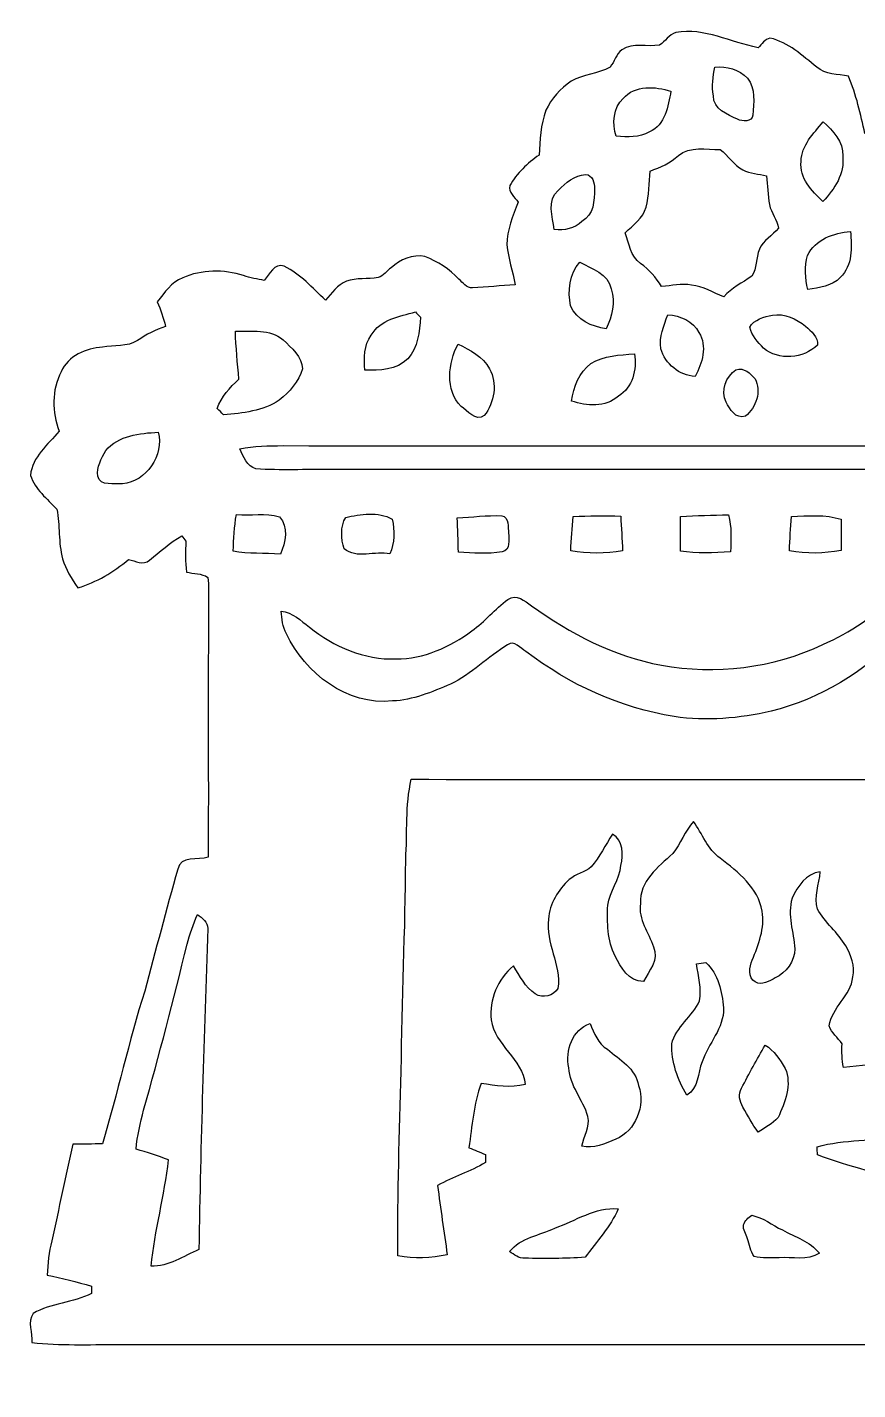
# Model space of a CAD drawing. Header units: centimetres. Extents: x -11.7 to 15.1, y -13.2 to 13.1.
# Drawn here: x -11.69 to 4.38, y -13.24 to 13.13 of the extents above; entities that cross this region are included whole.
import ezdxf

# ---------------------------------------------------------------- set-up
doc = ezdxf.new("R2010")
doc.units = ezdxf.units.CM
doc.header["$MEASUREMENT"] = 0
doc.layers.add('Camada 1', color=7, linetype='Continuous')

msp = doc.modelspace()

# ---------------------------------------------------------------- linework, layer by layer
at = {"layer": 'Camada 1'}
for points, knots in [([(0.86042, 13.02103), (1.41746, 13.1251), (1.92052, 12.82947), (2.45145, 12.72998), (2.45145, 12.72998), (2.52236, 12.7949), (2.58198, 12.89614), (2.68146, 12.91484), (2.68146, 12.91484), (3.04024, 12.83511), (3.30906, 12.57229), (3.5881, 12.35251), (3.5881, 12.35251), (3.75638, 12.20717), (3.99591, 12.21987), (4.20158, 12.17718), (4.20158, 12.17718), (4.35328, 11.82158), (4.43406, 11.4434), (4.51697, 11.0677), (4.51697, 11.0677), (4.68771, 11.02783), (4.92372, 11.07581), (5.03096, 10.90648), (5.03096, 10.90648), (5.1749, 10.35861), (5.16361, 9.78147), (5.07294, 9.22514), (5.07294, 9.22514), (5.17595, 9.20221), (5.28038, 9.17963), (5.38409, 9.15635), (5.38409, 9.15635), (5.39503, 8.8138), (5.25604, 8.49595), (5.15267, 8.17739), (5.15267, 8.17739), (5.16431, 8.16116), (5.18689, 8.12835), (5.19853, 8.11177), (5.19853, 8.11177), (5.41443, 8.07932), (5.62398, 7.97666), (5.84412, 7.97807), (5.84412, 7.97807), (6.12352, 8.14423), (6.37152, 8.38517), (6.70419, 8.44303), (6.70419, 8.44303), (6.84777, 8.46173), (7.08484, 8.56721), (7.1822, 8.40422), (7.1822, 8.40422), (7.24641, 8.25182), (7.28274, 8.08884), (7.33742, 7.93291), (7.33742, 7.93291), (7.65845, 7.96784), (7.95443, 8.134), (8.28604, 8.09131), (8.28604, 8.09131), (8.70197, 8.0398), (8.99654, 7.70361), (9.26853, 7.41468), (9.26853, 7.41468), (9.38671, 7.29156), (9.54863, 7.4489), (9.67563, 7.47289), (9.67563, 7.47289), (9.95645, 7.63482), (10.27959, 7.31802), (10.54241, 7.54027), (10.54241, 7.54027), (10.90365, 7.76429), (11.34639, 7.91915), (11.77149, 7.80133), (11.77149, 7.80133), (12.18741, 7.64575), (12.44459, 7.26581), (12.63615, 6.88552), (12.63615, 6.88552), (12.98081, 6.98535), (13.36922, 7.12964), (13.71494, 6.96207), (13.71494, 6.96207), (13.81231, 6.90845), (13.94883, 6.86505), (13.98129, 6.74652), (13.98129, 6.74652), (13.976, 6.60188), (13.92449, 6.46289), (13.90862, 6.31931), (13.90862, 6.31931), (14.27056, 6.25122), (14.68085, 6.13516), (14.86253, 5.77956), (14.86253, 5.77956), (15.09853, 5.29025), (14.89428, 4.73498), (14.90733, 4.22169), (14.90733, 4.22169), (14.92003, 3.91548), (15.04597, 3.56588), (14.85547, 3.29247), (14.85547, 3.29247), (14.69143, 2.97744), (14.28009, 2.9404), (14.11358, 2.62784), (14.11358, 2.62784), (13.94354, 2.32481), (13.72094, 2.04258), (13.39673, 1.89512), (13.39673, 1.89512), (13.2595, 1.80234), (13.11698, 1.94522), (13.01785, 2.02812), (13.01785, 2.02812), (12.7956, 2.23555), (12.80583, 2.57457), (12.63544, 2.8127), (12.63544, 2.8127), (12.46117, 2.92559), (12.21987, 2.7365), (12.04948, 2.85609), (12.04948, 2.85609), (11.93623, 3.05717), (11.92389, 3.30059), (11.80712, 3.50097), (11.80712, 3.50097), (11.69776, 3.62091), (11.52983, 3.65936), (11.37814, 3.69676), (11.37814, 3.69676), (11.3217, 3.31858), (11.29171, 2.93793), (11.25643, 2.55764), (11.25643, 2.55764), (11.09803, 2.53541), (10.93964, 2.5146), (10.7823, 2.49237), (10.7823, 2.49237), (10.69128, 0.79834), (10.75655, -0.89817), (10.69234, -2.59292), (10.69234, -2.59292), (10.68352, -3.23956), (10.69552, -3.88691), (10.67505, -4.5339), (10.67505, -4.5339), (10.66906, -4.68207), (10.69234, -4.82917), (10.71315, -4.97593), (10.71315, -4.97593), (10.89766, -4.98792), (11.08075, -5.01544), (11.26243, -5.05142), (11.26243, -5.05142), (11.34851, -5.7217), (11.3672, -6.39868), (11.44129, -7.07002), (11.44129, -7.07002), (11.46245, -7.19525), (11.61732, -7.16068), (11.70905, -7.17127), (11.70905, -7.17127), (11.75773, -6.54932), (11.84698, -5.93125), (11.89637, -5.3093), (11.89637, -5.3093), (11.90907, -5.18795), (11.944, -5.07083), (11.97433, -4.9537), (11.97433, -4.9537), (12.12885, -4.95406), (12.28407, -4.95441), (12.43965, -4.95512), (12.43965, -4.95512), (12.51126, -5.51215), (12.35886, -6.06637), (12.34087, -6.6234), (12.34087, -6.6234), (12.44706, -6.65903), (12.5543, -6.69255), (12.6619, -6.72712), (12.6619, -6.72712), (12.84675, -6.31931), (12.94412, -5.87975), (13.10534, -5.46382), (13.10534, -5.46382), (13.21964, -5.24298), (13.50539, -5.34247), (13.70647, -5.33365), (13.70647, -5.33365), (13.65144, -5.93831), (13.43237, -6.51475), (13.37098, -7.11905), (13.37098, -7.11905), (13.51915, -7.15398), (13.67755, -7.16209), (13.81725, -7.22806), (13.81725, -7.22806), (13.94672, -7.29827), (13.91885, -7.4803), (13.89062, -7.59601), (13.89062, -7.59601), (13.77597, -8.21161), (13.67719, -8.83003), (13.57418, -9.44809), (13.57418, -9.44809), (13.69272, -9.47737), (13.81266, -9.50242), (13.9326, -9.52923), (13.9326, -9.52923), (13.9379, -9.96068), (13.80525, -10.37555), (13.70153, -10.78935), (13.70153, -10.78935), (13.52656, -11.46104), (13.30325, -12.11862), (13.11628, -12.78678), (13.11628, -12.78678), (13.08664, -12.89614), (13.00021, -12.99457), (12.87568, -12.99668), (12.87568, -12.99668), (11.87838, -13.23869), (10.83663, -13.19812), (9.82698, -13.05489), (9.82698, -13.05489), (9.64247, -13.01926), (9.44527, -13.02455), (9.27805, -12.92895), (9.27805, -12.92895), (9.10731, -12.78008), (9.10625, -12.50456), (8.91187, -12.38109), (8.91187, -12.38109), (8.44691, -12.34334), (7.97983, -12.36768), (7.51417, -12.36415), (7.51417, -12.36415), (1.69333, -12.36662), (-4.1275, -12.36274), (-9.94833, -12.36592), (-9.94833, -12.36592), (-10.49831, -12.36063), (-11.05112, -12.38779), (-11.59898, -12.32394), (-11.59898, -12.32394), (-11.58381, -12.14437), (-11.68753, -11.92248), (-11.57499, -11.76267), (-11.57499, -11.76267), (-11.2268, -11.56405), (-10.80488, -11.551), (-10.44363, -11.37814), (-10.44363, -11.37814), (-10.44363, -11.33052), (-10.44363, -11.28324), (-10.44363, -11.23597), (-10.44363, -11.23597), (-10.72691, -11.14883), (-11.0169, -11.08428), (-11.30547, -11.01866), (-11.30547, -11.01866), (-11.28783, -10.79641), (-11.26984, -10.57451), (-11.21304, -10.35826), (-11.21304, -10.35826), (-11.07122, -9.73525), (-10.95269, -9.1066), (-10.80347, -8.48572), (-10.80347, -8.48572), (-10.61297, -8.4843), (-10.42282, -8.4836), (-10.23232, -8.48289), (-10.23232, -8.48289), (-9.94375, -7.50076), (-9.72008, -6.50064), (-9.41528, -5.52309), (-9.41528, -5.52309), (-9.19903, -4.73816), (-9.00218, -3.94794), (-8.77394, -3.16689), (-8.77394, -3.16689), (-8.72349, -2.90089), (-8.38835, -2.99156), (-8.18621, -2.93546), (-8.18621, -2.93546), (-8.1795, -1.29258), (-8.1915, 0.35031), (-8.17915, 1.99319), (-8.17915, 1.99319), (-8.18515, 2.15582), (-8.1668, 2.32022), (-8.19467, 2.48109), (-8.19467, 2.48109), (-8.31497, 2.56117), (-8.46878, 2.55129), (-8.60566, 2.58269), (-8.60566, 2.58269), (-8.6367, 2.78059), (-8.62365, 2.98168), (-8.61977, 3.18064), (-8.61977, 3.18064), (-8.64623, 3.21557), (-8.67304, 3.25049), (-8.6995, 3.28507), (-8.6995, 3.28507), (-8.92704, 3.15419), (-9.11825, 2.97356), (-9.32462, 2.81446), (-9.32462, 2.81446), (-9.44245, 2.70827), (-9.59767, 2.79859), (-9.72749, 2.82681), (-9.72749, 2.82681), (-10.01818, 2.58692), (-10.34203, 2.38301), (-10.70822, 2.28), (-10.70822, 2.28), (-10.83204, 2.45181), (-10.94387, 2.63596), (-11.00384, 2.84057), (-11.00384, 2.84057), (-11.08922, 3.15277), (-11.05041, 3.48686), (-11.11497, 3.79871), (-11.11497, 3.79871), (-11.303, 4.00085), (-11.53618, 4.18218), (-11.62508, 4.45417), (-11.62508, 4.45417), (-11.59298, 4.81189), (-11.28571, 5.05037), (-11.07122, 5.30754), (-11.07122, 5.30754), (-11.20704, 5.67866), (-11.21939, 6.102), (-11.03101, 6.45724), (-11.03101, 6.45724), (-10.89625, 6.76663), (-10.54982, 6.91197), (-10.23197, 6.9342), (-10.23197, 6.9342), (-10.00619, 6.97336), (-9.7543, 6.93667), (-9.55181, 7.06402), (-9.55181, 7.06402), (-9.38389, 7.17726), (-9.20468, 7.27392), (-9.01135, 7.33601), (-9.01135, 7.33601), (-9.04945, 7.50041), (-9.10978, 7.65775), (-9.17116, 7.81438), (-9.17116, 7.81438), (-9.03076, 7.99147), (-8.89952, 8.18903), (-8.68045, 8.27687), (-8.68045, 8.27687), (-8.31321, 8.43597), (-7.88282, 8.4455), (-7.50288, 8.3192), (-7.50288, 8.3192), (-7.372, 8.27546), (-7.23618, 8.25182), (-7.10071, 8.22537), (-7.10071, 8.22537), (-7.00969, 8.34743), (-6.90315, 8.56192), (-6.7183, 8.50265), (-6.7183, 8.50265), (-6.40256, 8.35201), (-6.17008, 8.07967), (-5.91714, 7.84613), (-5.91714, 7.84613), (-5.79226, 7.97666), (-5.68889, 8.14529), (-5.51145, 8.20949), (-5.51145, 8.20949), (-5.31495, 8.27969), (-5.0994, 8.24653), (-4.8962, 8.2811), (-4.8962, 8.2811), (-4.79637, 8.31885), (-4.72899, 8.41022), (-4.64502, 8.47266), (-4.64502, 8.47266), (-4.47534, 8.63706), (-4.2291, 8.73266), (-3.99239, 8.68997), (-3.99239, 8.68997), (-3.74685, 8.59367), (-3.51614, 8.44656), (-3.33587, 8.25218), (-3.33587, 8.25218), (-3.26178, 8.18021), (-3.18664, 8.07932), (-3.07093, 8.08143), (-3.07093, 8.08143), (-2.79647, 8.09554), (-2.52342, 8.12694), (-2.24861, 8.14105), (-2.24861, 8.14105), (-2.29658, 8.4007), (-2.37666, 8.65364), (-2.41194, 8.91575), (-2.41194, 8.91575), (-2.39995, 9.20362), (-2.29835, 9.47702), (-2.19004, 9.74125), (-2.19004, 9.74125), (-2.2539, 9.83791), (-2.38231, 9.93175), (-2.35267, 10.05981), (-2.35267, 10.05981), (-2.21968, 10.30358), (-2.00589, 10.48985), (-1.7847, 10.65248), (-1.7847, 10.65248), (-1.76742, 10.94317), (-1.75507, 11.24091), (-1.65594, 11.51819), (-1.65594, 11.51819), (-1.5434, 11.74327), (-1.37442, 11.94117), (-1.16311, 12.07946), (-1.16311, 12.07946), (-0.93204, 12.21916), (-0.64347, 12.21669), (-0.4124, 12.35463), (-0.4124, 12.35463), (-0.32032, 12.45517), (-0.30162, 12.6111), (-0.18097, 12.688), (-0.18097, 12.688), (0.03069, 12.83864), (0.30692, 12.73316), (0.54681, 12.78149), (0.54681, 12.78149), (0.66181, 12.84746), (0.72566, 12.98645), (0.86042, 13.02103), (0.86042, 13.02103), (0.86042, 13.02103), (0.86042, 13.02103), (0.86042, 13.02103)], [0, 0, 0, 0, 0.00884956, 0.00884956, 0.00884956, 0.00884956, 0.01769912, 0.01769912, 0.01769912, 0.01769912, 0.02654867, 0.02654867, 0.02654867, 0.02654867, 0.03539823, 0.03539823, 0.03539823, 0.03539823, 0.04424779, 0.04424779, 0.04424779, 0.04424779, 0.05309735, 0.05309735, 0.05309735, 0.05309735, 0.0619469, 0.0619469, 0.0619469, 0.0619469, 0.07079646, 0.07079646, 0.07079646, 0.07079646, 0.07964602, 0.07964602, 0.07964602, 0.07964602, 0.08849558, 0.08849558, 0.08849558, 0.08849558, 0.09734513, 0.09734513, 0.09734513, 0.09734513, 0.10619469, 0.10619469, 0.10619469, 0.10619469, 0.11504425, 0.11504425, 0.11504425, 0.11504425, 0.12389381, 0.12389381, 0.12389381, 0.12389381, 0.13274336, 0.13274336, 0.13274336, 0.13274336, 0.14159292, 0.14159292, 0.14159292, 0.14159292, 0.15044248, 0.15044248, 0.15044248, 0.15044248, 0.15929204, 0.15929204, 0.15929204, 0.15929204, 0.16814159, 0.16814159, 0.16814159, 0.16814159, 0.17699115, 0.17699115, 0.17699115, 0.17699115, 0.18584071, 0.18584071, 0.18584071, 0.18584071, 0.19469027, 0.19469027, 0.19469027, 0.19469027, 0.20353982, 0.20353982, 0.20353982, 0.20353982, 0.21238938, 0.21238938, 0.21238938, 0.21238938, 0.22123894, 0.22123894, 0.22123894, 0.22123894, 0.2300885, 0.2300885, 0.2300885, 0.2300885, 0.23893805, 0.23893805, 0.23893805, 0.23893805, 0.24778761, 0.24778761, 0.24778761, 0.24778761, 0.25663717, 0.25663717, 0.25663717, 0.25663717, 0.26548673, 0.26548673, 0.26548673, 0.26548673, 0.27433628, 0.27433628, 0.27433628, 0.27433628, 0.28318584, 0.28318584, 0.28318584, 0.28318584, 0.2920354, 0.2920354, 0.2920354, 0.2920354, 0.30088496, 0.30088496, 0.30088496, 0.30088496, 0.30973451, 0.30973451, 0.30973451, 0.30973451, 0.31858407, 0.31858407, 0.31858407, 0.31858407, 0.32743363, 0.32743363, 0.32743363, 0.32743363, 0.33628319, 0.33628319, 0.33628319, 0.33628319, 0.34513274, 0.34513274, 0.34513274, 0.34513274, 0.3539823, 0.3539823, 0.3539823, 0.3539823, 0.36283186, 0.36283186, 0.36283186, 0.36283186, 0.37168142, 0.37168142, 0.37168142, 0.37168142, 0.38053097, 0.38053097, 0.38053097, 0.38053097, 0.38938053, 0.38938053, 0.38938053, 0.38938053, 0.39823009, 0.39823009, 0.39823009, 0.39823009, 0.40707965, 0.40707965, 0.40707965, 0.40707965, 0.4159292, 0.4159292, 0.4159292, 0.4159292, 0.42477876, 0.42477876, 0.42477876, 0.42477876, 0.43362832, 0.43362832, 0.43362832, 0.43362832, 0.44247788, 0.44247788, 0.44247788, 0.44247788, 0.45132743, 0.45132743, 0.45132743, 0.45132743, 0.46017699, 0.46017699, 0.46017699, 0.46017699, 0.46902655, 0.46902655, 0.46902655, 0.46902655, 0.47787611, 0.47787611, 0.47787611, 0.47787611, 0.48672566, 0.48672566, 0.48672566, 0.48672566, 0.49557522, 0.49557522, 0.49557522, 0.49557522, 0.50442478, 0.50442478, 0.50442478, 0.50442478, 0.51327434, 0.51327434, 0.51327434, 0.51327434, 0.52212389, 0.52212389, 0.52212389, 0.52212389, 0.53097345, 0.53097345, 0.53097345, 0.53097345, 0.53982301, 0.53982301, 0.53982301, 0.53982301, 0.54867257, 0.54867257, 0.54867257, 0.54867257, 0.55752212, 0.55752212, 0.55752212, 0.55752212, 0.56637168, 0.56637168, 0.56637168, 0.56637168, 0.57522124, 0.57522124, 0.57522124, 0.57522124, 0.5840708, 0.5840708, 0.5840708, 0.5840708, 0.59292035, 0.59292035, 0.59292035, 0.59292035, 0.60176991, 0.60176991, 0.60176991, 0.60176991, 0.61061947, 0.61061947, 0.61061947, 0.61061947, 0.61946903, 0.61946903, 0.61946903, 0.61946903, 0.62831858, 0.62831858, 0.62831858, 0.62831858, 0.63716814, 0.63716814, 0.63716814, 0.63716814, 0.6460177, 0.6460177, 0.6460177, 0.6460177, 0.65486726, 0.65486726, 0.65486726, 0.65486726, 0.66371681, 0.66371681, 0.66371681, 0.66371681, 0.67256637, 0.67256637, 0.67256637, 0.67256637, 0.68141593, 0.68141593, 0.68141593, 0.68141593, 0.69026549, 0.69026549, 0.69026549, 0.69026549, 0.69911504, 0.69911504, 0.69911504, 0.69911504, 0.7079646, 0.7079646, 0.7079646, 0.7079646, 0.71681416, 0.71681416, 0.71681416, 0.71681416, 0.72566372, 0.72566372, 0.72566372, 0.72566372, 0.73451327, 0.73451327, 0.73451327, 0.73451327, 0.74336283, 0.74336283, 0.74336283, 0.74336283, 0.75221239, 0.75221239, 0.75221239, 0.75221239, 0.76106195, 0.76106195, 0.76106195, 0.76106195, 0.7699115, 0.7699115, 0.7699115, 0.7699115, 0.77876106, 0.77876106, 0.77876106, 0.77876106, 0.78761062, 0.78761062, 0.78761062, 0.78761062, 0.79646018, 0.79646018, 0.79646018, 0.79646018, 0.80530973, 0.80530973, 0.80530973, 0.80530973, 0.81415929, 0.81415929, 0.81415929, 0.81415929, 0.82300885, 0.82300885, 0.82300885, 0.82300885, 0.83185841, 0.83185841, 0.83185841, 0.83185841, 0.84070796, 0.84070796, 0.84070796, 0.84070796, 0.84955752, 0.84955752, 0.84955752, 0.84955752, 0.85840708, 0.85840708, 0.85840708, 0.85840708, 0.86725664, 0.86725664, 0.86725664, 0.86725664, 0.87610619, 0.87610619, 0.87610619, 0.87610619, 0.88495575, 0.88495575, 0.88495575, 0.88495575, 0.89380531, 0.89380531, 0.89380531, 0.89380531, 0.90265487, 0.90265487, 0.90265487, 0.90265487, 0.91150442, 0.91150442, 0.91150442, 0.91150442, 0.92035398, 0.92035398, 0.92035398, 0.92035398, 0.92920354, 0.92920354, 0.92920354, 0.92920354, 0.9380531, 0.9380531, 0.9380531, 0.9380531, 0.94690265, 0.94690265, 0.94690265, 0.94690265, 0.95575221, 0.95575221, 0.95575221, 0.95575221, 0.96460177, 0.96460177, 0.96460177, 0.96460177, 0.97345133, 0.97345133, 0.97345133, 0.97345133, 0.98230088, 0.98230088, 0.98230088, 0.98230088, 1, 1, 1, 1]), ([(1.61537, 12.35533), (1.58221, 12.1726), (1.55187, 11.98457), (1.58679, 11.799), (1.58679, 11.799), (1.58785, 11.53795), (1.85385, 11.43564), (2.05458, 11.34533), (2.05458, 11.34533), (2.15194, 11.30018), (2.33221, 11.28536), (2.3495, 11.42682), (2.3495, 11.42682), (2.36643, 11.66107), (2.41053, 11.94576), (2.24578, 12.14155), (2.24578, 12.14155), (2.0828, 12.30665), (1.84326, 12.37615), (1.61537, 12.35533), (1.61537, 12.35533), (1.61537, 12.35533), (1.61537, 12.35533), (1.61537, 12.35533)], [0, 0, 0, 0, 0.14285714, 0.14285714, 0.14285714, 0.14285714, 0.28571429, 0.28571429, 0.28571429, 0.28571429, 0.42857143, 0.42857143, 0.42857143, 0.42857143, 0.57142857, 0.57142857, 0.57142857, 0.57142857, 0.71428571, 0.71428571, 0.71428571, 0.71428571, 1, 1, 1, 1]), ([(-0.1591, 11.7482), (-0.35348, 11.55947), (-0.37289, 11.26243), (-0.29034, 11.0169), (-0.29034, 11.0169), (-0.07514, 10.99961), (0.15769, 10.98762), (0.35137, 11.1005), (0.35137, 11.1005), (0.65334, 11.23421), (0.71085, 11.59863), (0.76694, 11.88649), (0.76694, 11.88649), (0.46496, 11.98527), (0.07232, 12.00785), (-0.1591, 11.7482), (-0.1591, 11.7482), (-0.1591, 11.7482), (-0.1591, 11.7482), (-0.1591, 11.7482)], [0, 0, 0, 0, 0.16666667, 0.16666667, 0.16666667, 0.16666667, 0.33333333, 0.33333333, 0.33333333, 0.33333333, 0.5, 0.5, 0.5, 0.5, 0.66666667, 0.66666667, 0.66666667, 0.66666667, 1, 1, 1, 1]), ([(3.2833, 10.52936), (3.25437, 10.20445), (3.48756, 9.9568), (3.70769, 9.75572), (3.70769, 9.75572), (3.931, 9.99031), (4.13279, 10.29476), (4.08869, 10.63554), (4.08869, 10.63554), (4.10845, 10.91424), (3.89996, 11.12379), (3.71087, 11.29418), (3.71087, 11.29418), (3.52531, 11.0677), (3.29142, 10.84192), (3.2833, 10.52936), (3.2833, 10.52936), (3.2833, 10.52936), (3.2833, 10.52936), (3.2833, 10.52936)], [0, 0, 0, 0, 0.16666667, 0.16666667, 0.16666667, 0.16666667, 0.33333333, 0.33333333, 0.33333333, 0.33333333, 0.5, 0.5, 0.5, 0.5, 0.66666667, 0.66666667, 0.66666667, 0.66666667, 1, 1, 1, 1]), ([(0.91087, 10.64189), (0.75353, 10.50078), (0.56127, 10.41188), (0.36336, 10.34344), (0.36336, 10.34344), (0.34572, 10.1099), (0.34255, 9.87284), (0.28575, 9.64424), (0.28575, 9.64424), (0.22684, 9.4294), (0.03598, 9.29499), (-0.11818, 9.15), (-0.11818, 9.15), (-0.03951, 8.94433), (-0.0194, 8.68786), (0.17709, 8.55486), (0.17709, 8.55486), (0.34607, 8.43739), (0.47484, 8.27793), (0.58632, 8.10719), (0.58632, 8.10719), (0.77752, 8.12377), (0.9719, 8.17457), (1.16381, 8.1347), (1.16381, 8.1347), (1.38924, 8.11248), (1.58362, 7.99042), (1.78964, 7.90751), (1.78964, 7.90751), (1.93604, 8.08425), (2.14806, 8.17668), (2.32974, 8.30862), (2.32974, 8.30862), (2.43487, 8.4589), (2.40242, 8.66281), (2.47826, 8.82791), (2.47826, 8.82791), (2.54212, 9.0103), (2.73685, 9.09073), (2.84833, 9.23819), (2.84833, 9.23819), (2.8254, 9.40188), (2.70334, 9.531), (2.673, 9.69257), (2.673, 9.69257), (2.64548, 9.87778), (2.63137, 10.0644), (2.61373, 10.25066), (2.61373, 10.25066), (2.46062, 10.28488), (2.29941, 10.29617), (2.15688, 10.36461), (2.15688, 10.36461), (1.97873, 10.45668), (1.87819, 10.64119), (1.7205, 10.75902), (1.7205, 10.75902), (1.45097, 10.76078), (1.13665, 10.83133), (0.91087, 10.64189), (0.91087, 10.64189), (0.91087, 10.64189), (0.91087, 10.64189), (0.91087, 10.64189)], [0, 0, 0, 0, 0.05882353, 0.05882353, 0.05882353, 0.05882353, 0.11764706, 0.11764706, 0.11764706, 0.11764706, 0.17647059, 0.17647059, 0.17647059, 0.17647059, 0.23529412, 0.23529412, 0.23529412, 0.23529412, 0.29411765, 0.29411765, 0.29411765, 0.29411765, 0.35294118, 0.35294118, 0.35294118, 0.35294118, 0.41176471, 0.41176471, 0.41176471, 0.41176471, 0.47058824, 0.47058824, 0.47058824, 0.47058824, 0.52941176, 0.52941176, 0.52941176, 0.52941176, 0.58823529, 0.58823529, 0.58823529, 0.58823529, 0.64705882, 0.64705882, 0.64705882, 0.64705882, 0.70588235, 0.70588235, 0.70588235, 0.70588235, 0.76470588, 0.76470588, 0.76470588, 0.76470588, 0.82352941, 0.82352941, 0.82352941, 0.82352941, 0.88235294, 0.88235294, 0.88235294, 0.88235294, 1, 1, 1, 1]), ([(-1.41358, 9.96809), (-1.64289, 9.77653), (-1.52365, 9.46115), (-1.49013, 9.20856), (-1.49013, 9.20856), (-1.29893, 9.19268), (-1.09467, 9.22373), (-0.95462, 9.36837), (-0.95462, 9.36837), (-0.72249, 9.49254), (-0.71684, 9.77088), (-0.71155, 10.0016), (-0.71155, 10.0016), (-0.71684, 10.11237), (-0.74612, 10.27007), (-0.88441, 10.27642), (-0.88441, 10.27642), (-1.09185, 10.25701), (-1.27741, 10.11802), (-1.41358, 9.96809), (-1.41358, 9.96809), (-1.41358, 9.96809), (-1.41358, 9.96809), (-1.41358, 9.96809)], [0, 0, 0, 0, 0.14285714, 0.14285714, 0.14285714, 0.14285714, 0.28571429, 0.28571429, 0.28571429, 0.28571429, 0.42857143, 0.42857143, 0.42857143, 0.42857143, 0.57142857, 0.57142857, 0.57142857, 0.57142857, 0.71428571, 0.71428571, 0.71428571, 0.71428571, 1, 1, 1, 1]), ([(3.40924, 8.70902), (3.33622, 8.49559), (3.37185, 8.26417), (3.41171, 8.04757), (3.41171, 8.04757), (3.63185, 8.09272), (3.88302, 8.10789), (4.04319, 8.28604), (4.04319, 8.28604), (4.28272, 8.51323), (4.26791, 8.8706), (4.23968, 9.17504), (4.23968, 9.17504), (3.91689, 9.14329), (3.55847, 9.023), (3.40924, 8.70902), (3.40924, 8.70902), (3.40924, 8.70902), (3.40924, 8.70902), (3.40924, 8.70902)], [0, 0, 0, 0, 0.16666667, 0.16666667, 0.16666667, 0.16666667, 0.33333333, 0.33333333, 0.33333333, 0.33333333, 0.5, 0.5, 0.5, 0.5, 0.66666667, 0.66666667, 0.66666667, 0.66666667, 1, 1, 1, 1]), ([(-0.99448, 8.57638), (-1.20438, 8.35695), (-1.23472, 8.01723), (-1.17404, 7.73254), (-1.17404, 7.73254), (-1.05833, 7.46337), (-0.76235, 7.32896), (-0.48683, 7.29086), (-0.48683, 7.29086), (-0.37818, 7.53004), (-0.29704, 7.80097), (-0.38911, 8.06132), (-0.38911, 8.06132), (-0.44873, 8.35554), (-0.76447, 8.45467), (-0.99448, 8.57638), (-0.99448, 8.57638), (-0.99448, 8.57638), (-0.99448, 8.57638), (-0.99448, 8.57638)], [0, 0, 0, 0, 0.16666667, 0.16666667, 0.16666667, 0.16666667, 0.33333333, 0.33333333, 0.33333333, 0.33333333, 0.5, 0.5, 0.5, 0.5, 0.66666667, 0.66666667, 0.66666667, 0.66666667, 1, 1, 1, 1]), ([(-5.03061, 7.16739), (-5.18336, 6.97512), (-5.16502, 6.72183), (-5.15867, 6.49111), (-5.15867, 6.49111), (-4.87221, 6.47488), (-4.54166, 6.49323), (-4.32611, 6.70807), (-4.32611, 6.70807), (-4.12468, 6.92185), (-4.1021, 7.23829), (-4.07952, 7.51664), (-4.07952, 7.51664), (-4.11304, 7.5498), (-4.14584, 7.58296), (-4.17865, 7.61612), (-4.17865, 7.61612), (-4.48345, 7.53286), (-4.86022, 7.47113), (-5.03061, 7.16739), (-5.03061, 7.16739), (-5.03061, 7.16739), (-5.03061, 7.16739), (-5.03061, 7.16739)], [0, 0, 0, 0, 0.14285714, 0.14285714, 0.14285714, 0.14285714, 0.28571429, 0.28571429, 0.28571429, 0.28571429, 0.42857143, 0.42857143, 0.42857143, 0.42857143, 0.57142857, 0.57142857, 0.57142857, 0.57142857, 0.71428571, 0.71428571, 0.71428571, 0.71428571, 1, 1, 1, 1]), ([(0.70485, 7.56144), (0.62724, 7.35118), (0.53834, 7.13422), (0.56938, 6.90421), (0.56938, 6.90421), (0.66075, 6.61282), (0.92287, 6.38104), (1.23578, 6.37011), (1.23578, 6.37011), (1.3716, 6.62093), (1.47567, 6.95572), (1.30739, 7.21572), (1.30739, 7.21572), (1.19839, 7.43726), (0.94192, 7.5505), (0.70485, 7.56144), (0.70485, 7.56144), (0.70485, 7.56144), (0.70485, 7.56144), (0.70485, 7.56144)], [0, 0, 0, 0, 0.16666667, 0.16666667, 0.16666667, 0.16666667, 0.33333333, 0.33333333, 0.33333333, 0.33333333, 0.5, 0.5, 0.5, 0.5, 0.66666667, 0.66666667, 0.66666667, 0.66666667, 1, 1, 1, 1]), ([(2.7305, 7.55156), (2.56928, 7.5244), (2.37702, 7.4743), (2.29059, 7.31908), (2.29059, 7.31908), (2.32904, 7.15821), (2.45039, 7.03404), (2.55834, 6.9155), (2.55834, 6.9155), (2.84903, 6.66856), (3.33481, 6.7123), (3.6008, 6.97442), (3.6008, 6.97442), (3.61386, 7.13422), (3.48121, 7.24676), (3.37256, 7.34166), (3.37256, 7.34166), (3.19299, 7.48206), (2.96545, 7.59848), (2.7305, 7.55156), (2.7305, 7.55156), (2.7305, 7.55156), (2.7305, 7.55156), (2.7305, 7.55156)], [0, 0, 0, 0, 0.14285714, 0.14285714, 0.14285714, 0.14285714, 0.28571429, 0.28571429, 0.28571429, 0.28571429, 0.42857143, 0.42857143, 0.42857143, 0.42857143, 0.57142857, 0.57142857, 0.57142857, 0.57142857, 0.71428571, 0.71428571, 0.71428571, 0.71428571, 1, 1, 1, 1]), ([(-7.66057, 7.24182), (-7.65034, 6.93138), (-7.6207, 6.62234), (-7.59213, 6.31331), (-7.59213, 6.31331), (-7.77134, 6.15527), (-7.92939, 5.97323), (-8.01405, 5.74675), (-8.01405, 5.74675), (-7.97242, 5.70759), (-7.93115, 5.66808), (-7.88987, 5.62822), (-7.88987, 5.62822), (-7.5184, 5.65714), (-7.12717, 5.6963), (-6.81073, 5.9122), (-6.81073, 5.9122), (-6.60717, 6.06178), (-6.44172, 6.27309), (-6.35988, 6.51263), (-6.35988, 6.51263), (-6.37469, 6.75146), (-6.57225, 6.92362), (-6.7377, 7.07425), (-6.7377, 7.07425), (-6.99276, 7.2965), (-7.34836, 7.239), (-7.66057, 7.24182), (-7.66057, 7.24182), (-7.66057, 7.24182), (-7.66057, 7.24182), (-7.66057, 7.24182)], [0, 0, 0, 0, 0.11111111, 0.11111111, 0.11111111, 0.11111111, 0.22222222, 0.22222222, 0.22222222, 0.22222222, 0.33333333, 0.33333333, 0.33333333, 0.33333333, 0.44444444, 0.44444444, 0.44444444, 0.44444444, 0.55555556, 0.55555556, 0.55555556, 0.55555556, 0.66666667, 0.66666667, 0.66666667, 0.66666667, 0.77777778, 0.77777778, 0.77777778, 0.77777778, 1, 1, 1, 1]), ([(-3.35315, 6.99558), (-3.54506, 6.62658), (-3.60362, 6.1094), (-3.29494, 5.78908), (-3.29494, 5.78908), (-3.17606, 5.70618), (-3.00814, 5.49099), (-2.84445, 5.61058), (-2.84445, 5.61058), (-2.65501, 5.86458), (-2.58092, 6.2297), (-2.74602, 6.51545), (-2.74602, 6.51545), (-2.86985, 6.75499), (-3.12349, 6.87952), (-3.35315, 6.99558), (-3.35315, 6.99558), (-3.35315, 6.99558), (-3.35315, 6.99558), (-3.35315, 6.99558)], [0, 0, 0, 0, 0.16666667, 0.16666667, 0.16666667, 0.16666667, 0.33333333, 0.33333333, 0.33333333, 0.33333333, 0.5, 0.5, 0.5, 0.5, 0.66666667, 0.66666667, 0.66666667, 0.66666667, 1, 1, 1, 1]), ([(-0.78211, 6.61776), (-1.00753, 6.44595), (-1.11584, 6.1655), (-1.15641, 5.8928), (-1.15641, 5.8928), (-0.86501, 5.7919), (-0.49812, 5.76404), (-0.25153, 5.98487), (-0.25153, 5.98487), (0.02716, 6.14892), (0.1083, 6.50452), (0.06103, 6.80473), (0.06103, 6.80473), (-0.22437, 6.78145), (-0.53234, 6.7758), (-0.78211, 6.61776), (-0.78211, 6.61776), (-0.78211, 6.61776), (-0.78211, 6.61776), (-0.78211, 6.61776)], [0, 0, 0, 0, 0.16666667, 0.16666667, 0.16666667, 0.16666667, 0.33333333, 0.33333333, 0.33333333, 0.33333333, 0.5, 0.5, 0.5, 0.5, 0.66666667, 0.66666667, 0.66666667, 0.66666667, 1, 1, 1, 1]), ([(2.02494, 6.49817), (1.83092, 6.3687), (1.72473, 6.09071), (1.8355, 5.87304), (1.8355, 5.87304), (1.90571, 5.73546), (2.01401, 5.53614), (2.20909, 5.6007), (2.20909, 5.6007), (2.419, 5.76227), (2.51777, 6.08436), (2.39324, 6.3246), (2.39324, 6.3246), (2.29941, 6.42514), (2.18158, 6.54861), (2.02494, 6.49817), (2.02494, 6.49817), (2.02494, 6.49817), (2.02494, 6.49817), (2.02494, 6.49817)], [0, 0, 0, 0, 0.16666667, 0.16666667, 0.16666667, 0.16666667, 0.33333333, 0.33333333, 0.33333333, 0.33333333, 0.5, 0.5, 0.5, 0.5, 0.66666667, 0.66666667, 0.66666667, 0.66666667, 1, 1, 1, 1]), ([(-10.16882, 4.93219), (-10.2549, 4.78402), (-10.34344, 4.61469), (-10.32369, 4.43865), (-10.32369, 4.43865), (-10.27642, 4.23616), (-9.99278, 4.30389), (-9.84638, 4.29189), (-9.84638, 4.29189), (-9.37824, 4.32999), (-9.03817, 4.84434), (-9.15317, 5.29061), (-9.15317, 5.29061), (-9.51124, 5.26556), (-9.92328, 5.23557), (-10.16882, 4.93219), (-10.16882, 4.93219), (-10.16882, 4.93219), (-10.16882, 4.93219), (-10.16882, 4.93219)], [0, 0, 0, 0, 0.16666667, 0.16666667, 0.16666667, 0.16666667, 0.33333333, 0.33333333, 0.33333333, 0.33333333, 0.5, 0.5, 0.5, 0.5, 0.66666667, 0.66666667, 0.66666667, 0.66666667, 1, 1, 1, 1]), ([(-7.57379, 4.97064), (-7.51099, 4.81718), (-7.43761, 4.63162), (-7.26334, 4.5787), (-7.26334, 4.5787), (-6.78356, 4.54801), (-6.30167, 4.57271), (-5.82083, 4.56812), (-5.82083, 4.56812), (-1.76389, 4.56918), (2.29306, 4.56812), (6.35, 4.56847), (6.35, 4.56847), (7.42033, 4.566), (8.49101, 4.57906), (9.56133, 4.55119), (9.56133, 4.55119), (9.8044, 4.54484), (9.93175, 4.79637), (10.01395, 4.99039), (10.01395, 4.99039), (9.78147, 5.01791), (9.54652, 5.02355), (9.31369, 5.02708), (9.31369, 5.02708), (3.96275, 5.02849), (-1.38783, 5.02426), (-6.73805, 5.0292), (-6.73805, 5.0292), (-7.01745, 5.02567), (-7.29897, 5.02285), (-7.57379, 4.97064), (-7.57379, 4.97064), (-7.57379, 4.97064), (-7.57379, 4.97064), (-7.57379, 4.97064)], [0, 0, 0, 0, 0.1, 0.1, 0.1, 0.1, 0.2, 0.2, 0.2, 0.2, 0.3, 0.3, 0.3, 0.3, 0.4, 0.4, 0.4, 0.4, 0.5, 0.5, 0.5, 0.5, 0.6, 0.6, 0.6, 0.6, 0.7, 0.7, 0.7, 0.7, 0.8, 0.8, 0.8, 0.8, 1, 1, 1, 1]), ([(-7.64187, 3.69429), (-7.68456, 3.46146), (-7.6895, 3.22439), (-7.70502, 2.98838), (-7.70502, 2.98838), (-7.4041, 2.93123), (-7.09471, 2.95134), (-6.79027, 2.93229), (-6.79027, 2.93229), (-6.6929, 3.15136), (-6.62552, 3.4671), (-6.80896, 3.65125), (-6.80896, 3.65125), (-7.07108, 3.74332), (-7.36917, 3.66571), (-7.64187, 3.69429), (-7.64187, 3.69429), (-7.64187, 3.69429), (-7.64187, 3.69429), (-7.64187, 3.69429)], [0, 0, 0, 0, 0.16666667, 0.16666667, 0.16666667, 0.16666667, 0.33333333, 0.33333333, 0.33333333, 0.33333333, 0.5, 0.5, 0.5, 0.5, 0.66666667, 0.66666667, 0.66666667, 0.66666667, 1, 1, 1, 1]), ([(-5.52662, 3.63996), (-5.63421, 3.46922), (-5.61622, 3.22192), (-5.5559, 3.03283), (-5.5559, 3.03283), (-5.32024, 2.82928), (-4.95018, 2.99649), (-4.67078, 2.93511), (-4.67078, 2.93511), (-4.58329, 3.14713), (-4.572, 3.38561), (-4.62915, 3.60715), (-4.62915, 3.60715), (-4.89267, 3.76414), (-5.24334, 3.70134), (-5.52662, 3.63996), (-5.52662, 3.63996), (-5.52662, 3.63996), (-5.52662, 3.63996), (-5.52662, 3.63996)], [0, 0, 0, 0, 0.16666667, 0.16666667, 0.16666667, 0.16666667, 0.33333333, 0.33333333, 0.33333333, 0.33333333, 0.5, 0.5, 0.5, 0.5, 0.66666667, 0.66666667, 0.66666667, 0.66666667, 1, 1, 1, 1]), ([(3.09598, 3.65619), (3.07904, 3.43676), (3.06952, 3.21663), (3.05929, 2.99649), (3.05929, 2.99649), (3.38737, 2.92947), (3.7278, 2.94181), (4.05659, 3.00108), (4.05659, 3.00108), (4.05765, 3.20287), (4.05941, 3.40431), (4.06259, 3.60539), (4.06259, 3.60539), (3.75073, 3.69993), (3.41665, 3.677), (3.09598, 3.65619), (3.09598, 3.65619), (3.09598, 3.65619), (3.09598, 3.65619), (3.09598, 3.65619)], [0, 0, 0, 0, 0.16666667, 0.16666667, 0.16666667, 0.16666667, 0.33333333, 0.33333333, 0.33333333, 0.33333333, 0.5, 0.5, 0.5, 0.5, 0.66666667, 0.66666667, 0.66666667, 0.66666667, 1, 1, 1, 1]), ([(-3.36762, 3.63502), (-3.35739, 3.41242), (-3.3528, 3.18982), (-3.3461, 2.96686), (-3.3461, 2.96686), (-3.06458, 2.9531), (-2.77812, 2.92664), (-2.49837, 2.97286), (-2.49837, 2.97286), (-2.32974, 3.00778), (-2.37631, 3.21239), (-2.37419, 3.33798), (-2.37419, 3.33798), (-2.39113, 3.43641), (-2.35832, 3.6516), (-2.5086, 3.67206), (-2.5086, 3.67206), (-2.79506, 3.68617), (-3.08151, 3.64278), (-3.36762, 3.63502), (-3.36762, 3.63502), (-3.36762, 3.63502), (-3.36762, 3.63502), (-3.36762, 3.63502)], [0, 0, 0, 0, 0.14285714, 0.14285714, 0.14285714, 0.14285714, 0.28571429, 0.28571429, 0.28571429, 0.28571429, 0.42857143, 0.42857143, 0.42857143, 0.42857143, 0.57142857, 0.57142857, 0.57142857, 0.57142857, 0.71428571, 0.71428571, 0.71428571, 0.71428571, 1, 1, 1, 1]), ([(-1.12712, 3.65619), (-1.14759, 3.43676), (-1.1617, 3.21698), (-1.17299, 2.99649), (-1.17299, 2.99649), (-0.84279, 2.92947), (-0.50024, 2.94217), (-0.16863, 2.99544), (-0.16863, 2.99544), (-0.17992, 3.21839), (-0.18979, 3.44135), (-0.20602, 3.66395), (-0.20602, 3.66395), (-0.51294, 3.67736), (-0.82056, 3.6763), (-1.12712, 3.65619), (-1.12712, 3.65619), (-1.12712, 3.65619), (-1.12712, 3.65619), (-1.12712, 3.65619)], [0, 0, 0, 0, 0.16666667, 0.16666667, 0.16666667, 0.16666667, 0.33333333, 0.33333333, 0.33333333, 0.33333333, 0.5, 0.5, 0.5, 0.5, 0.66666667, 0.66666667, 0.66666667, 0.66666667, 1, 1, 1, 1]), ([(0.95356, 3.65619), (0.95215, 3.43429), (0.95003, 3.21239), (0.94897, 2.98979), (0.94897, 2.98979), (1.26894, 2.93758), (1.59491, 2.95522), (1.9177, 2.97392), (1.9177, 2.97392), (1.93216, 3.2131), (1.93992, 3.45581), (1.87889, 3.68935), (1.87889, 3.68935), (1.56986, 3.68653), (1.26153, 3.67877), (0.95356, 3.65619), (0.95356, 3.65619), (0.95356, 3.65619), (0.95356, 3.65619), (0.95356, 3.65619)], [0, 0, 0, 0, 0.16666667, 0.16666667, 0.16666667, 0.16666667, 0.33333333, 0.33333333, 0.33333333, 0.33333333, 0.5, 0.5, 0.5, 0.5, 0.66666667, 0.66666667, 0.66666667, 0.66666667, 1, 1, 1, 1]), ([(-2.39042, 2.05493), (-2.63666, 1.86972), (-2.83351, 1.62419), (-3.08539, 1.44392), (-3.08539, 1.44392), (-3.5112, 1.13736), (-4.01637, 0.89676), (-4.55119, 0.90135), (-4.55119, 0.90135), (-5.16361, 0.88265), (-5.75557, 1.14088), (-6.22829, 1.5173), (-6.22829, 1.5173), (-6.39551, 1.64359), (-6.55285, 1.80305), (-6.77474, 1.82562), (-6.77474, 1.82562), (-6.75675, 1.67746), (-6.7497, 1.52365), (-6.67455, 1.3903), (-6.67455, 1.3903), (-6.30802, 0.62724), (-5.50369, -0.00706), (-4.62033, 0.08855), (-4.62033, 0.08855), (-4.22381, 0.1016), (-3.85798, 0.26635), (-3.49673, 0.41275), (-3.49673, 0.41275), (-3.09633, 0.6163), (-2.77177, 0.93733), (-2.39536, 1.17792), (-2.39536, 1.17792), (-2.26342, 1.27), (-2.14701, 1.10525), (-2.03835, 1.04916), (-2.03835, 1.04916), (-1.20509, 0.40499), (-0.21237, -0.04657), (0.83044, -0.21202), (0.83044, -0.21202), (1.4545, -0.30833), (2.09091, -0.248), (2.70439, -0.11148), (2.70439, -0.11148), (3.64843, 0.12806), (4.50462, 0.65581), (5.19324, 1.33703), (5.19324, 1.33703), (5.48322, 1.13524), (5.70406, 0.85196), (5.9944, 0.64946), (5.9944, 0.64946), (6.60188, 0.18309), (7.4609, -0.08855), (8.18797, 0.26423), (8.18797, 0.26423), (8.6875, 0.53305), (9.14859, 0.92463), (9.40364, 1.43757), (9.40364, 1.43757), (9.57862, 1.63795), (9.30416, 1.67146), (9.2135, 1.59491), (9.2135, 1.59491), (8.81133, 1.37513), (8.4328, 1.09185), (7.97525, 0.99589), (7.97525, 0.99589), (7.15151, 0.7426), (6.2237, 1.05551), (5.66349, 1.69369), (5.66349, 1.69369), (5.52027, 1.8602), (5.37492, 2.03447), (5.16643, 2.11984), (5.16643, 2.11984), (4.7117, 1.76142), (4.24145, 1.40794), (3.70487, 1.18075), (3.70487, 1.18075), (2.74038, 0.72284), (1.62913, 0.5909), (0.58067, 0.78211), (0.58067, 0.78211), (-0.33902, 0.94509), (-1.17934, 1.39241), (-1.93075, 1.93287), (-1.93075, 1.93287), (-2.06375, 2.01895), (-2.2225, 2.16994), (-2.39042, 2.05493), (-2.39042, 2.05493), (-2.39042, 2.05493), (-2.39042, 2.05493), (-2.39042, 2.05493)], [0, 0, 0, 0, 0.04, 0.04, 0.04, 0.04, 0.08, 0.08, 0.08, 0.08, 0.12, 0.12, 0.12, 0.12, 0.16, 0.16, 0.16, 0.16, 0.2, 0.2, 0.2, 0.2, 0.24, 0.24, 0.24, 0.24, 0.28, 0.28, 0.28, 0.28, 0.32, 0.32, 0.32, 0.32, 0.36, 0.36, 0.36, 0.36, 0.4, 0.4, 0.4, 0.4, 0.44, 0.44, 0.44, 0.44, 0.48, 0.48, 0.48, 0.48, 0.52, 0.52, 0.52, 0.52, 0.56, 0.56, 0.56, 0.56, 0.6, 0.6, 0.6, 0.6, 0.64, 0.64, 0.64, 0.64, 0.68, 0.68, 0.68, 0.68, 0.72, 0.72, 0.72, 0.72, 0.76, 0.76, 0.76, 0.76, 0.8, 0.8, 0.8, 0.8, 0.84, 0.84, 0.84, 0.84, 0.88, 0.88, 0.88, 0.88, 0.92, 0.92, 0.92, 0.92, 1, 1, 1, 1]), ([(-4.25697, -1.42557), (-4.37797, -1.93463), (-4.33141, -2.46345), (-4.36527, -2.98168), (-4.36527, -2.98168), (-4.36951, -4.34622), (-4.44288, -5.70935), (-4.45135, -7.07355), (-4.45135, -7.07355), (-4.48275, -8.26417), (-4.53214, -9.45444), (-4.51485, -10.64542), (-4.51485, -10.64542), (-4.20088, -10.71527), (-3.87421, -10.68987), (-3.56059, -10.6299), (-3.56059, -10.6299), (-3.62761, -10.18293), (-3.69006, -9.73525), (-3.74897, -9.28723), (-3.74897, -9.28723), (-3.44876, -9.12001), (-3.1182, -9.01594), (-2.82081, -8.84273), (-2.82081, -8.84273), (-2.82116, -8.79157), (-2.82152, -8.74042), (-2.82152, -8.68962), (-2.82152, -8.68962), (-2.9277, -8.6427), (-3.0353, -8.59931), (-3.14219, -8.55451), (-3.14219, -8.55451), (-3.08328, -8.13717), (-3.04941, -7.71031), (-2.90724, -7.31097), (-2.90724, -7.31097), (-2.62431, -7.35718), (-2.33786, -7.40586), (-2.05317, -7.33213), (-2.05317, -7.33213), (-2.10608, -6.83119), (-2.64125, -6.57366), (-2.71321, -6.08154), (-2.71321, -6.08154), (-2.7492, -5.69348), (-2.58586, -5.28532), (-2.28141, -5.03908), (-2.28141, -5.03908), (-2.15089, -5.22464), (-2.05811, -5.45535), (-1.85773, -5.57989), (-1.85773, -5.57989), (-1.71556, -5.67408), (-1.50319, -5.61904), (-1.42028, -5.47194), (-1.42028, -5.47194), (-1.35537, -5.01085), (-1.66546, -4.59281), (-1.60055, -4.13173), (-1.60055, -4.13173), (-1.58362, -3.83328), (-1.4164, -3.56658), (-1.20156, -3.36797), (-1.20156, -3.36797), (-1.07632, -3.25826), (-0.90452, -3.22439), (-0.7747, -3.12244), (-0.7747, -3.12244), (-0.61454, -2.92629), (-0.502, -2.69699), (-0.36301, -2.48602), (-0.36301, -2.48602), (-0.1584, -2.61302), (-0.14676, -2.88184), (-0.20285, -3.09245), (-0.20285, -3.09245), (-0.22507, -3.36938), (-0.41557, -3.59269), (-0.4572, -3.86256), (-0.4572, -3.86256), (-0.46814, -4.19241), (-0.46814, -4.54695), (-0.31362, -4.84893), (-0.31362, -4.84893), (-0.20179, -5.074), (-0.05186, -5.33224), (0.23319, -5.34141), (0.23319, -5.34141), (0.34466, -5.13292), (0.54222, -4.91913), (0.42792, -4.66549), (0.42792, -4.66549), (0.33302, -4.39032), (0.12876, -4.13879), (0.17639, -3.82834), (0.17639, -3.82834), (0.15487, -3.39972), (0.51682, -3.12455), (0.80151, -2.8642), (0.80151, -2.8642), (0.95497, -2.67088), (1.03858, -2.43064), (1.20015, -2.2419), (1.20015, -2.2419), (1.37619, -2.47685), (1.47144, -2.78095), (1.7205, -2.95451), (1.7205, -2.95451), (2.06234, -3.22545), (2.45569, -3.52143), (2.53189, -3.97863), (2.53189, -3.97863), (2.58621, -4.30918), (2.46239, -4.62703), (2.33786, -4.92548), (2.33786, -4.92548), (2.28, -5.05777), (2.2539, -5.26344), (2.39642, -5.34846), (2.39642, -5.34846), (2.52518, -5.4236), (2.67088, -5.328), (2.78518, -5.2712), (2.78518, -5.2712), (2.99861, -5.16784), (3.15807, -4.94947), (3.16301, -4.70923), (3.16301, -4.70923), (3.1436, -4.38326), (3.01272, -4.05342), (3.10938, -3.72745), (3.10938, -3.72745), (3.22086, -3.4985), (3.37467, -3.24838), (3.65584, -3.21874), (3.65584, -3.21874), (3.63784, -3.45687), (3.52778, -3.69817), (3.59904, -3.937), (3.59904, -3.937), (3.74932, -4.19876), (3.99344, -4.39244), (4.15149, -4.64961), (4.15149, -4.64961), (4.24356, -4.83411), (4.34234, -5.03802), (4.28484, -5.2511), (4.28484, -5.2511), (4.24921, -5.61834), (3.87844, -5.83812), (3.82587, -6.19689), (3.82587, -6.19689), (3.87844, -6.33165), (3.99415, -6.42867), (4.07776, -6.54367), (4.07776, -6.54367), (4.07106, -6.69713), (4.07247, -6.85271), (4.1021, -7.0044), (4.1021, -7.0044), (4.4323, -6.96771), (4.7625, -6.92926), (5.09482, -6.91762), (5.09482, -6.91762), (5.14138, -6.95889), (5.3347, -6.86505), (5.34141, -6.98077), (5.34141, -6.98077), (5.39009, -7.36318), (5.43525, -7.74841), (5.45959, -8.13329), (5.45959, -8.13329), (5.46911, -8.26558), (5.32977, -8.32379), (5.22111, -8.34037), (5.22111, -8.34037), (4.6803, -8.41798), (4.12574, -8.39399), (3.59445, -8.53546), (3.59445, -8.53546), (3.59657, -8.58837), (3.59904, -8.64129), (3.60186, -8.69456), (3.60186, -8.69456), (4.21852, -8.92387), (4.86022, -9.07239), (5.48428, -9.27735), (5.48428, -9.27735), (5.59329, -9.28194), (5.71994, -9.37613), (5.69983, -9.49537), (5.69983, -9.49537), (5.61728, -9.88765), (5.45677, -10.25983), (5.38162, -10.65459), (5.38162, -10.65459), (5.78485, -10.72056), (6.20077, -10.69516), (6.60788, -10.67717), (6.60788, -10.67717), (6.65057, -10.20621), (6.62622, -9.73208), (6.63328, -9.26042), (6.63328, -9.26042), (6.62411, -6.67879), (6.64598, -4.09681), (6.62234, -1.51553), (6.62234, -1.51553), (6.59765, -1.48872), (6.57331, -1.46226), (6.54932, -1.43581), (6.54932, -1.43581), (2.94746, -1.41746), (-0.65476, -1.43722), (-4.25697, -1.42557), (-4.25697, -1.42557), (-4.25697, -1.42557), (-4.25697, -1.42557), (-4.25697, -1.42557)], [0, 0, 0, 0, 0.01785714, 0.01785714, 0.01785714, 0.01785714, 0.03571429, 0.03571429, 0.03571429, 0.03571429, 0.05357143, 0.05357143, 0.05357143, 0.05357143, 0.07142857, 0.07142857, 0.07142857, 0.07142857, 0.08928571, 0.08928571, 0.08928571, 0.08928571, 0.10714286, 0.10714286, 0.10714286, 0.10714286, 0.125, 0.125, 0.125, 0.125, 0.14285714, 0.14285714, 0.14285714, 0.14285714, 0.16071429, 0.16071429, 0.16071429, 0.16071429, 0.17857143, 0.17857143, 0.17857143, 0.17857143, 0.19642857, 0.19642857, 0.19642857, 0.19642857, 0.21428571, 0.21428571, 0.21428571, 0.21428571, 0.23214286, 0.23214286, 0.23214286, 0.23214286, 0.25, 0.25, 0.25, 0.25, 0.26785714, 0.26785714, 0.26785714, 0.26785714, 0.28571429, 0.28571429, 0.28571429, 0.28571429, 0.30357143, 0.30357143, 0.30357143, 0.30357143, 0.32142857, 0.32142857, 0.32142857, 0.32142857, 0.33928571, 0.33928571, 0.33928571, 0.33928571, 0.35714286, 0.35714286, 0.35714286, 0.35714286, 0.375, 0.375, 0.375, 0.375, 0.39285714, 0.39285714, 0.39285714, 0.39285714, 0.41071429, 0.41071429, 0.41071429, 0.41071429, 0.42857143, 0.42857143, 0.42857143, 0.42857143, 0.44642857, 0.44642857, 0.44642857, 0.44642857, 0.46428571, 0.46428571, 0.46428571, 0.46428571, 0.48214286, 0.48214286, 0.48214286, 0.48214286, 0.5, 0.5, 0.5, 0.5, 0.51785714, 0.51785714, 0.51785714, 0.51785714, 0.53571429, 0.53571429, 0.53571429, 0.53571429, 0.55357143, 0.55357143, 0.55357143, 0.55357143, 0.57142857, 0.57142857, 0.57142857, 0.57142857, 0.58928571, 0.58928571, 0.58928571, 0.58928571, 0.60714286, 0.60714286, 0.60714286, 0.60714286, 0.625, 0.625, 0.625, 0.625, 0.64285714, 0.64285714, 0.64285714, 0.64285714, 0.66071429, 0.66071429, 0.66071429, 0.66071429, 0.67857143, 0.67857143, 0.67857143, 0.67857143, 0.69642857, 0.69642857, 0.69642857, 0.69642857, 0.71428571, 0.71428571, 0.71428571, 0.71428571, 0.73214286, 0.73214286, 0.73214286, 0.73214286, 0.75, 0.75, 0.75, 0.75, 0.76785714, 0.76785714, 0.76785714, 0.76785714, 0.78571429, 0.78571429, 0.78571429, 0.78571429, 0.80357143, 0.80357143, 0.80357143, 0.80357143, 0.82142857, 0.82142857, 0.82142857, 0.82142857, 0.83928571, 0.83928571, 0.83928571, 0.83928571, 0.85714286, 0.85714286, 0.85714286, 0.85714286, 0.875, 0.875, 0.875, 0.875, 0.89285714, 0.89285714, 0.89285714, 0.89285714, 0.91071429, 0.91071429, 0.91071429, 0.91071429, 0.92857143, 0.92857143, 0.92857143, 0.92857143, 0.94642857, 0.94642857, 0.94642857, 0.94642857, 0.96428571, 0.96428571, 0.96428571, 0.96428571, 1, 1, 1, 1]), ([(-8.3947, -4.04601), (-8.47055, -4.23298), (-8.54463, -4.42172), (-8.59331, -4.61821), (-8.59331, -4.61821), (-8.86213, -5.69101), (-9.1313, -6.76416), (-9.43716, -7.82743), (-9.43716, -7.82743), (-9.49925, -8.07614), (-9.55816, -8.32732), (-9.5818, -8.58344), (-9.5818, -8.58344), (-9.37083, -8.6487), (-9.1567, -8.70726), (-8.95244, -8.79193), (-8.95244, -8.79193), (-9.03358, -9.48231), (-9.21844, -10.15647), (-9.29252, -10.84792), (-9.29252, -10.84792), (-8.95597, -10.86379), (-8.66281, -10.65071), (-8.36542, -10.52442), (-8.36542, -10.52442), (-8.33755, -8.45467), (-8.2617, -6.38528), (-8.19679, -4.31624), (-8.19679, -4.31624), (-8.18691, -4.18606), (-8.30121, -4.11057), (-8.3947, -4.04601), (-8.3947, -4.04601), (-8.3947, -4.04601), (-8.3947, -4.04601), (-8.3947, -4.04601)], [0, 0, 0, 0, 0.1, 0.1, 0.1, 0.1, 0.2, 0.2, 0.2, 0.2, 0.3, 0.3, 0.3, 0.3, 0.4, 0.4, 0.4, 0.4, 0.5, 0.5, 0.5, 0.5, 0.6, 0.6, 0.6, 0.6, 0.7, 0.7, 0.7, 0.7, 0.8, 0.8, 0.8, 0.8, 1, 1, 1, 1]), ([(1.26224, -4.99992), (1.29716, -5.23699), (1.35925, -5.47546), (1.32186, -5.71606), (1.32186, -5.71606), (1.17792, -6.0131), (0.86783, -6.22018), (0.7807, -6.54544), (0.7807, -6.54544), (0.77329, -6.89575), (0.89359, -7.24006), (1.07456, -7.5371), (1.07456, -7.5371), (1.30492, -7.40339), (1.27706, -7.11165), (1.3716, -6.89504), (1.3716, -6.89504), (1.48237, -6.53485), (1.79846, -6.2484), (1.78223, -5.85011), (1.78223, -5.85011), (1.75683, -5.53473), (1.68451, -5.19289), (1.44039, -4.97099), (1.44039, -4.97099), (1.38007, -4.97381), (1.32115, -4.98792), (1.26224, -4.99992), (1.26224, -4.99992), (1.26224, -4.99992), (1.26224, -4.99992), (1.26224, -4.99992)], [0, 0, 0, 0, 0.11111111, 0.11111111, 0.11111111, 0.11111111, 0.22222222, 0.22222222, 0.22222222, 0.22222222, 0.33333333, 0.33333333, 0.33333333, 0.33333333, 0.44444444, 0.44444444, 0.44444444, 0.44444444, 0.55555556, 0.55555556, 0.55555556, 0.55555556, 0.66666667, 0.66666667, 0.66666667, 0.66666667, 0.77777778, 0.77777778, 0.77777778, 0.77777778, 1, 1, 1, 1]), ([(-1.21003, -7.00828), (-1.18851, -7.35789), (-0.93804, -7.62635), (-0.84067, -7.9509), (-0.84067, -7.9509), (-0.79551, -8.15587), (-0.92534, -8.33296), (-0.95779, -8.52734), (-0.95779, -8.52734), (-0.73237, -8.57991), (-0.50412, -8.47549), (-0.29845, -8.39152), (-0.29845, -8.39152), (0.08572, -8.22254), (0.27376, -7.747), (0.14041, -7.354), (0.14041, -7.354), (0.08678, -7.02275), (-0.2286, -6.84953), (-0.46108, -6.65162), (-0.46108, -6.65162), (-0.64735, -6.54403), (-0.71967, -6.338), (-0.79939, -6.15244), (-0.79939, -6.15244), (-1.13947, -6.26745), (-1.28164, -6.6802), (-1.21003, -7.00828), (-1.21003, -7.00828), (-1.21003, -7.00828), (-1.21003, -7.00828), (-1.21003, -7.00828)], [0, 0, 0, 0, 0.11111111, 0.11111111, 0.11111111, 0.11111111, 0.22222222, 0.22222222, 0.22222222, 0.22222222, 0.33333333, 0.33333333, 0.33333333, 0.33333333, 0.44444444, 0.44444444, 0.44444444, 0.44444444, 0.55555556, 0.55555556, 0.55555556, 0.55555556, 0.66666667, 0.66666667, 0.66666667, 0.66666667, 0.77777778, 0.77777778, 0.77777778, 0.77777778, 1, 1, 1, 1]), ([(2.58974, -6.56837), (2.42852, -6.84177), (2.28106, -7.12329), (2.13184, -7.40339), (2.13184, -7.40339), (2.06587, -7.51805), (2.09197, -7.66127), (2.15829, -7.77099), (2.15829, -7.77099), (2.25425, -7.93432), (2.33856, -8.10542), (2.45533, -8.25606), (2.45533, -8.25606), (2.5848, -8.16504), (2.73156, -8.09096), (2.83916, -7.97348), (2.83916, -7.97348), (2.97039, -7.6835), (3.11009, -7.33354), (2.97886, -7.01992), (2.97886, -7.01992), (2.87655, -6.85059), (2.75907, -6.67667), (2.58974, -6.56837), (2.58974, -6.56837), (2.58974, -6.56837), (2.58974, -6.56837), (2.58974, -6.56837)], [0, 0, 0, 0, 0.125, 0.125, 0.125, 0.125, 0.25, 0.25, 0.25, 0.25, 0.375, 0.375, 0.375, 0.375, 0.5, 0.5, 0.5, 0.5, 0.625, 0.625, 0.625, 0.625, 0.75, 0.75, 0.75, 0.75, 1, 1, 1, 1]), ([(-1.47955, -10.11096), (-1.77377, -10.25419), (-2.14066, -10.29229), (-2.3555, -10.56358), (-2.3555, -10.56358), (-2.2666, -10.62496), (-2.17417, -10.69834), (-2.05952, -10.69446), (-2.05952, -10.69446), (-1.67076, -10.70116), (-1.28129, -10.70222), (-0.89323, -10.67505), (-0.89323, -10.67505), (-0.67098, -10.36814), (-0.40605, -10.08627), (-0.25259, -9.73525), (-0.25259, -9.73525), (-0.69956, -9.70209), (-1.07632, -9.96879), (-1.47955, -10.11096), (-1.47955, -10.11096), (-1.47955, -10.11096), (-1.47955, -10.11096), (-1.47955, -10.11096)], [0, 0, 0, 0, 0.14285714, 0.14285714, 0.14285714, 0.14285714, 0.28571429, 0.28571429, 0.28571429, 0.28571429, 0.42857143, 0.42857143, 0.42857143, 0.42857143, 0.57142857, 0.57142857, 0.57142857, 0.57142857, 0.71428571, 0.71428571, 0.71428571, 0.71428571, 1, 1, 1, 1]), ([(2.16711, -10.04746), (2.16041, -10.14271), (2.21721, -10.22738), (2.24578, -10.31557), (2.24578, -10.31557), (2.29411, -10.4274), (2.29941, -10.56005), (2.37561, -10.65847), (2.37561, -10.65847), (2.53083, -10.71033), (2.69804, -10.67364), (2.8575, -10.68564), (2.8575, -10.68564), (3.11679, -10.66835), (3.40289, -10.7442), (3.63749, -10.59709), (3.63749, -10.59709), (3.45828, -10.36673), (3.16689, -10.28418), (2.92276, -10.14589), (2.92276, -10.14589), (2.72521, -10.05346), (2.54741, -9.90494), (2.3301, -9.86331), (2.3301, -9.86331), (2.25742, -9.90318), (2.19781, -9.9702), (2.16711, -10.04746), (2.16711, -10.04746), (2.16711, -10.04746), (2.16711, -10.04746), (2.16711, -10.04746)], [0, 0, 0, 0, 0.11111111, 0.11111111, 0.11111111, 0.11111111, 0.22222222, 0.22222222, 0.22222222, 0.22222222, 0.33333333, 0.33333333, 0.33333333, 0.33333333, 0.44444444, 0.44444444, 0.44444444, 0.44444444, 0.55555556, 0.55555556, 0.55555556, 0.55555556, 0.66666667, 0.66666667, 0.66666667, 0.66666667, 0.77777778, 0.77777778, 0.77777778, 0.77777778, 1, 1, 1, 1])]:
    msp.add_open_spline(points, degree=3, knots=knots, dxfattribs=at)

doc.saveas('drawing.dxf')
